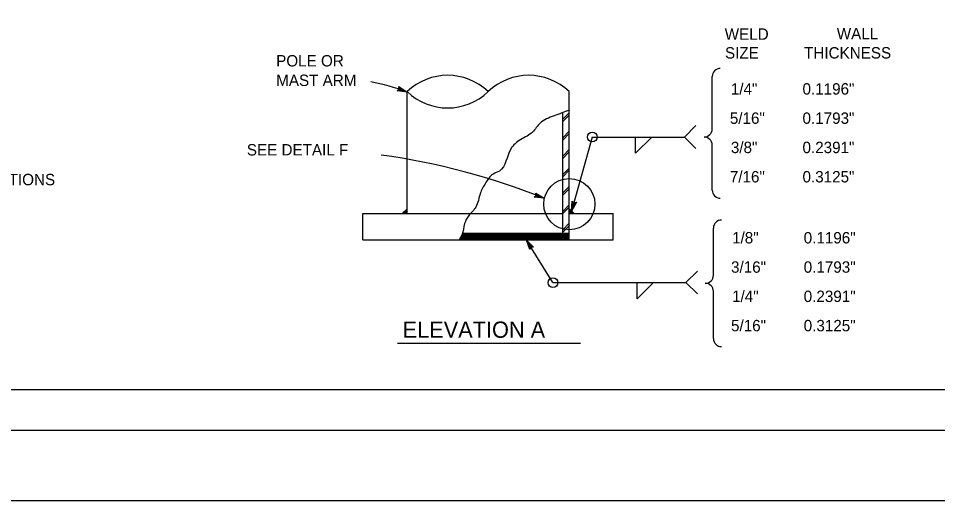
# Model space of a CAD drawing. Extents: x -894 to 866, y -472 to 714.
# Drawn here: x -335 to 230, y -472 to -176 of the extents above; entities that cross this region are included whole.
import ezdxf

# ---------------------------------------------------------------- set-up
doc = ezdxf.new("R2010")
doc.units = 0
for name, color, linetype in [('border_PLOTTING-ELEMENTS', 7, 'Continuous'), ('border_rw_22x34_Cut_Lines', 7, 'Continuous'), ('border_SHEET', 7, 'Continuous'), ('es_DETAIL', 7, 'Continuous'), ('es_DETAIL-anno', 7, 'Continuous'), ('pp_PRESENTATION', 7, 'Continuous')]:
    doc.layers.add(name, color=color, linetype=linetype)

msp = doc.modelspace()

# ---------------------------------------------------------------- linework, layer by layer
at = {"layer": 'border_PLOTTING-ELEMENTS'}
for points in [[(-894.04, -472.44), (865.96, -472.44), (865.96, 713.56), (-894.04, 713.56)], [(-864.04, 670.56), (835.96, 670.56), (835.96, -429.44), (-864.04, -429.44)]]:
    msp.add_lwpolyline(points, close=True, dxfattribs=at)
at = {"layer": 'border_rw_22x34_Cut_Lines'}
msp.add_lwpolyline([(-864.04, 670.56), (835.96, 670.56), (835.96, -429.44), (-864.04, -429.44)], close=True, dxfattribs=at)
at = {"layer": 'border_SHEET'}
msp.add_line((810.96, -404.44), (-814.04, -404.44), dxfattribs=at)
at = {"layer": 'es_DETAIL'}
for p, q in [((-96.25, -296.06), (-96.25, -221.06)), ((3.53, -312.06), (3.53, -221.06)), ((-0.47, -308.06), (-0.47, -233.93)), ((-0.47, -238.08), (3.53, -234.08)), ((-0.47, -296.06), (-0.47, -235.3)), ((-0.47, -239.49), (3.53, -235.49)), ((-0.47, -249.39), (3.53, -245.39)), ((-0.47, -250.8), (3.53, -246.8)), ((-0.47, -260.7), (3.53, -256.7)), ((-0.47, -262.12), (3.53, -258.12)), ((-0.47, -272.02), (3.53, -268.02)), ((-0.47, -273.43), (3.53, -269.43)), ((-0.47, -283.33), (3.53, -279.33)), ((-0.47, -284.74), (3.61, -280.67)), ((-99.27, -296.06), (-96.25, -293.01)), ((-96.25, -295.28), (-97.38, -294.14)), ((-96.25, -295), (-97.24, -294)), ((-96.25, -294.72), (-97.1, -293.86)), ((-96.25, -294.43), (-96.96, -293.72)), ((-96.25, -294.15), (-96.82, -293.58)), ((-96.25, -293.86), (-96.68, -293.44)), ((-96.25, -293.58), (-96.53, -293.29)), ((-96.25, -293.3), (-96.39, -293.15)), ((-0.47, -294.64), (3.53, -290.64)), ((-0.47, -296.06), (3.53, -292.06)), ((3.53, -293.03), (6.58, -296.06)), ((3.53, -293.03), (6.58, -296.06)), ((3.53, -293.16), (3.62, -293.08)), ((3.53, -293.16), (3.62, -293.08)), ((3.53, -293.45), (3.76, -293.22)), ((3.53, -293.45), (3.76, -293.22)), ((3.53, -293.73), (3.9, -293.36)), ((3.53, -293.73), (3.9, -293.36)), ((3.53, -294.01), (4.04, -293.5)), ((3.53, -294.01), (4.04, -293.5)), ((3.53, -294.29), (4.18, -293.65)), ((3.53, -294.29), (4.18, -293.65)), ((3.53, -294.57), (4.32, -293.79)), ((3.53, -294.57), (4.32, -293.79)), ((3.53, -294.85), (4.46, -293.93)), ((3.53, -294.85), (4.46, -293.93)), ((3.53, -295.14), (4.6, -294.07)), ((3.53, -295.14), (4.6, -294.07)), ((-123.51, -312.06), (-123.51, -296.06)), ((-123.51, -296.06), (-57.33, -296.06)), ((-99.14, -296.06), (-99.23, -295.97)), ((-98.86, -296.06), (-99.09, -295.83)), ((-98.58, -296.06), (-98.95, -295.69)), ((-98.3, -296.06), (-98.8, -295.55)), ((-98.02, -296.06), (-98.66, -295.41)), ((-97.74, -296.06), (-98.52, -295.27)), ((-97.45, -296.06), (-98.38, -295.13)), ((-97.17, -296.06), (-98.24, -294.99)), ((-96.89, -296.06), (-98.09, -294.85)), ((-96.61, -296.06), (-97.95, -294.7)), ((-96.33, -296.06), (-97.81, -294.56)), ((-96.25, -295.85), (-97.67, -294.42)), ((-96.25, -295.57), (-97.53, -294.28)), ((-57.33, -296.06), (-0.47, -296.06)), ((3.53, -295.42), (4.74, -294.21)), ((3.53, -295.42), (4.74, -294.21)), ((3.53, -295.7), (4.88, -294.36)), ((3.53, -295.7), (4.88, -294.36)), ((3.53, -295.98), (5.03, -294.5)), ((3.53, -295.98), (5.03, -294.5)), ((3.53, -296.06), (30.49, -296.06)), ((3.74, -296.06), (5.17, -294.64)), ((3.74, -296.06), (5.17, -294.64)), ((4.02, -296.06), (5.31, -294.78)), ((4.02, -296.06), (5.31, -294.78)), ((4.3, -296.06), (5.45, -294.92)), ((4.3, -296.06), (5.45, -294.92)), ((4.59, -296.06), (5.59, -295.07)), ((4.59, -296.06), (5.59, -295.07)), ((4.87, -296.06), (5.73, -295.21)), ((4.87, -296.06), (5.73, -295.21)), ((5.16, -296.06), (5.87, -295.35)), ((5.16, -296.06), (5.87, -295.35)), ((5.44, -296.06), (6.01, -295.49)), ((5.44, -296.06), (6.01, -295.49)), ((5.72, -296.06), (6.15, -295.63)), ((5.72, -296.06), (6.15, -295.63)), ((6.01, -296.06), (6.29, -295.77)), ((6.01, -296.06), (6.29, -295.77)), ((6.29, -296.06), (6.43, -295.92)), ((6.29, -296.06), (6.43, -295.92)), ((30.49, -312.06), (30.49, -296.06)), ((-0.47, -305.96), (3.53, -301.96)), ((-0.47, -307.37), (3.61, -303.29)), ((-63.67, -311.06), (3.53, -311.06)), ((-63.53, -310.81), (3.53, -310.81)), ((-63.39, -310.56), (3.53, -310.56)), ((-63.25, -310.31), (3.53, -310.31)), ((-63.11, -310.06), (3.53, -310.06)), ((-62.97, -309.81), (3.53, -309.81)), ((-62.83, -309.56), (3.53, -309.56)), ((-62.69, -309.31), (3.53, -309.31)), ((-62.56, -309.06), (3.53, -309.06)), ((-62.5, -308.81), (3.53, -308.81)), ((-62.44, -308.56), (3.53, -308.56)), ((-62.38, -308.31), (3.53, -308.31)), ((-62.31, -308.06), (3.53, -308.06)), ((-123.51, -312.06), (30.49, -312.06)), ((-64.1, -311.81), (3.53, -311.81)), ((-63.96, -311.56), (3.53, -311.56)), ((-63.82, -311.31), (3.53, -311.31))]:
    msp.add_line(p, q, dxfattribs=at)
for centre, start, end in [((-71.32, -247.11), 46.2386, 133.7614), ((-21.42, -247.11), 46.2386, 133.7614), ((-71.32, -195.01), 226.2386, 313.7614)]:
    msp.add_arc(centre, 36.07, start, end, dxfattribs=at)
msp.add_spline([(3.63, -232.36), (-5.84, -235.98), (-14.45, -240.37), (-19.01, -245.94), (-26.27, -250.5), (-32.51, -256.41), (-39.44, -269.92), (-43.32, -271.77), (-48.05, -277.35), (-51.25, -283.59), (-53.95, -292.03), (-58.34, -297.27), (-60.88, -302.16), (-62.56, -309.09), (-64.28, -312.13)], degree=3, dxfattribs=at)
at = {"layer": 'es_DETAIL-anno'}
for p, q in [((91.5, -243.95), (91.5, -211.82)), ((-102.33, -220.49), (-101.11, -219.53)), ((-96.25, -221.39), (-102.33, -220.49)), ((-102.33, -220.49), (-102.33, -220.49)), ((-97.55, -220.89), (-101.98, -220.24)), ((-98.83, -220.4), (-101.69, -219.98)), ((-101.11, -219.53), (-101.38, -218)), ((-101.38, -218), (-101.38, -218)), ((-101.38, -218), (-96.25, -221.39)), ((-100.12, -219.91), (-101.34, -219.73)), ((-101.3, -218.41), (-97.54, -220.89)), ((-101.21, -218.82), (-98.83, -220.4)), ((-101.17, -219.21), (-100.12, -219.91)), ((-96.25, -221.39), (-96.25, -221.39)), ((74.38, -248.95), (81.38, -241.95)), ((17.69, -248.95), (5, -294.45)), ((17.69, -248.95), (74.38, -248.95)), ((44.4, -258.95), (54.4, -248.95)), ((44.4, -258.95), (44.4, -248.95)), ((74.38, -248.95), (81.38, -255.95)), ((91.5, -281.57), (91.5, -253.95)), ((-17.96, -285.92), (-16.77, -284.92)), ((-11.84, -286.58), (-17.96, -285.92)), ((-17.96, -285.92), (-17.96, -285.92)), ((-13.16, -286.14), (-17.62, -285.66)), ((-14.46, -285.69), (-17.34, -285.39)), ((-16.77, -284.92), (-17.1, -283.39)), ((-17.1, -283.39), (-17.1, -283.39)), ((-17.1, -283.39), (-11.84, -286.58)), ((-17.01, -283.8), (-13.15, -286.14)), ((-15.77, -285.25), (-17, -285.12)), ((-16.9, -284.21), (-14.46, -285.69)), ((-16.85, -284.6), (-15.77, -285.25)), ((-11.84, -286.58), (-11.84, -286.58)), ((5, -294.45), (5.33, -288.31)), ((5.33, -288.31), (5.33, -288.31)), ((5.33, -288.31), (6.39, -289.44)), ((7.9, -289.03), (5, -294.45)), ((5.37, -293.11), (5.61, -288.64)), ((7.5, -289.14), (5.37, -293.12)), ((5.74, -291.79), (5.9, -288.9)), ((7.09, -289.27), (5.74, -291.79)), ((6.11, -290.46), (6.18, -289.22)), ((6.71, -289.35), (6.11, -290.46)), ((6.39, -289.44), (7.9, -289.03)), ((7.9, -289.03), (7.9, -289.03)), ((5, -294.45), (5, -294.45)), ((92.24, -333.89), (92.24, -304.98)), ((-6.48, -338.44), (-22.82, -312.3)), ((-20.78, -318.1), (-22.82, -312.3)), ((-22.82, -312.3), (-22.82, -312.3)), ((-22.82, -312.3), (-18.51, -316.68)), ((-20.59, -317.73), (-22.09, -313.47)), ((-22.08, -313.48), (-18.94, -316.67)), ((-20.41, -317.34), (-21.36, -314.64)), ((-21.36, -314.64), (-19.33, -316.71)), ((-20.07, -316.71), (-20.78, -318.1)), ((-20.21, -317), (-20.63, -315.82)), ((-20.63, -315.82), (-19.76, -316.7)), ((-18.51, -316.68), (-20.07, -316.71)), ((-18.51, -316.68), (-18.51, -316.68)), ((-20.78, -318.1), (-20.78, -318.1)), ((75.37, -338.44), (82.37, -331.44)), ((-6.48, -338.44), (75.37, -338.44)), ((45.38, -348.44), (55.38, -338.44)), ((45.38, -348.44), (45.38, -338.44)), ((75.37, -338.44), (82.37, -345.44)), ((92.24, -372.81), (92.24, -343.89)), ((-102.19, -375.71), (10.4, -375.71))]:
    msp.add_line(p, q, dxfattribs=at)
for centre in [(17.69, -248.95), (-6.48, -338.44)]:
    msp.add_circle(centre, 3, dxfattribs=at)
for centre, radius, start, end in [((96.5, -211.82), 5, 90, 180), ((86.5, -243.95), 5, 270, 0), ((86.5, -253.95), 5, 0, 90), ((-173.45, -694.15), 438.44, 68.3717, 81.9638), ((96.5, -281.57), 5, 180, 270), ((97.24, -304.98), 5, 90, 180), ((87.24, -333.89), 5, 270, 0), ((87.24, -343.89), 5, 0, 90), ((97.24, -372.81), 5, 180, 270)]:
    msp.add_arc(centre, radius, start, end, dxfattribs=at)
msp.add_ellipse((-110.16, -242.44), major_axis=(54.37, -17.65), ratio=0.428509, start_param=1.4528, end_param=1.864478, dxfattribs=at)
at = {"layer": 'pp_PRESENTATION'}
msp.add_circle((3.55, -290.22), 15.75, dxfattribs=at)

# ---------------------------------------------------------------- texts
at = {"layer": 'es_DETAIL-anno'}
for s, height, p in [('WELD', 7, (99.21, -189.2)), ('WALL', 7, (168.17, -188.92)), ('SIZE', 7, (99.38, -200.73)), ('THICKNESS', 7, (148.05, -200.71)), ('POLE OR', 7, (-176.83, -205.6)), ('MAST ARM', 7, (-176.83, -217.6)), ('1/4"', 7, (103, -222.87)), ('0.1196"', 7, (147.09, -222.87)), ('5/16"', 7, (102.37, -240.87)), ('0.1793"', 7, (147.09, -240.87)), ('SEE DETAIL F', 7, (-194.88, -260.31)), ('3/8"', 7, (103, -258.87)), ('0.2391"', 7, (147.09, -258.87)), ('FOR WELD SIZE CALCULATIONS', 7, (-460.06, -278.61)), ('7/16"', 7, (102.37, -276.87)), ('0.3125"', 7, (147.09, -276.87)), ('1/8"', 7, (103.74, -314.38)), ('0.1196"', 7, (147.82, -314.38)), ('3/16"', 7, (103.1, -332.38)), ('0.1793"', 7, (147.82, -332.38)), ('1/4"', 7, (103.74, -350.38)), ('0.2391"', 7, (147.82, -350.38)), ('5/16"', 7, (103.1, -368.38)), ('0.3125"', 7, (147.82, -368.38)), ('ELEVATION A', 10, (-99, -372.37))]:
    msp.add_text(s, height=height, dxfattribs=at).set_placement(p)

doc.saveas('drawing.dxf')
